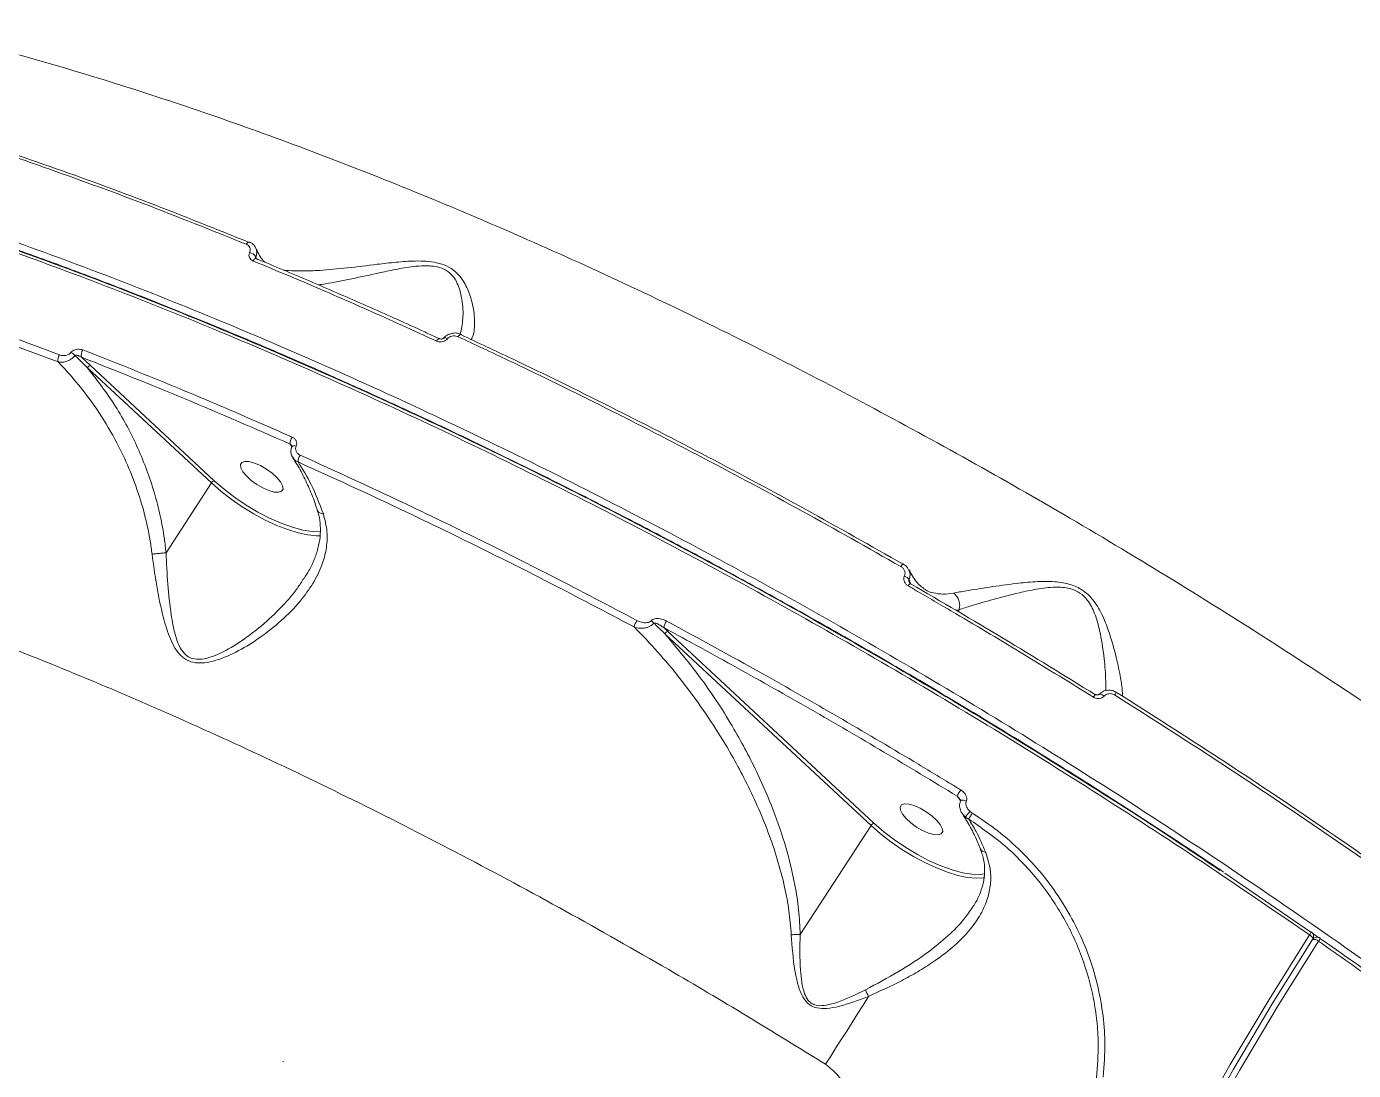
# Model space of a CAD drawing. Header units: millimetres. Extents: x -6104 to 7803, y -6013 to 4803.
# Drawn here: x 464.6 to 705.3, y 1810.1 to 1999.5 of the extents above; entities that cross this region are included whole.
import ezdxf

# ---------------------------------------------------------------- set-up
doc = ezdxf.new("R2010")
doc.units = ezdxf.units.MM
doc.layers.add('DIKOM_ОБЪЕКТ', color=7, linetype='Continuous')

msp = doc.modelspace()

# ---------------------------------------------------------------- linework, layer by layer
at = {"layer": 'DIKOM_ОБЪЕКТ', "color": 7, "linetype": 'Continuous', "lineweight": 15}
for p, q in [((506.274, 1957.389), (506.142, 1957.754)), ((476.144, 1938.044), (474.531, 1939.539)), ((498.619, 1917.136), (476.144, 1938.044)), ((475.62, 1937.634), (498.094, 1916.726)), ((512.416, 1923.758), (512.717, 1923.359)), ((489.871, 1904.068), (498.094, 1916.726)), ((624.878, 1898.567), (624.655, 1899.183)), ((627.354, 1897.539), (627.278, 1897.6)), ((633.069, 1893.648), (633.725, 1893.722)), ((633.725, 1893.722), (633.509, 1893.389)), ((580.893, 1889.785), (580.147, 1890.478)), ((618.293, 1854.992), (580.893, 1889.785)), ((580.369, 1889.375), (617.769, 1854.581)), ((633.389, 1859.908), (633.974, 1859.133)), ((634.323, 1856.752), (634.911, 1856.099)), ((634.51, 1856.503), (634.423, 1856.641)), ((634.911, 1856.099), (635.492, 1855.744)), ((636.136, 1856.835), (635.726, 1857.142)), ((604.919, 1834.801), (617.769, 1854.581)), ((697.563, 1835.249), (681.949, 1845.911)), ((697.908, 1834.964), (698.998, 1834.195)), ((697.874, 1833.9), (697.895, 1833.925)), ((697.91, 1833.967), (698.005, 1834.056)), ((511.127, 1811.736), (511.143, 1811.828))]:
    msp.add_line(p, q, dxfattribs=at)
at = {"layer": 'DIKOM_ОБЪЕКТ', "color": 7, "linetype": 'Continuous', "lineweight": 15, "flags": 128}
for points in [[(505.015, 1960.424), (505.01, 1960.426), (504.928, 1960.438), (504.836, 1960.417), (504.736, 1960.363), (504.633, 1960.278), (504.53, 1960.166), (504.43, 1960.03)], [(506.211, 1957.421), (506.134, 1957.437), (506.04, 1957.42), (505.939, 1957.368), (505.833, 1957.282), (505.726, 1957.167), (505.624, 1957.027)], [(539.475, 1942.893), (539.469, 1942.896), (539.401, 1942.908), (539.32, 1942.886), (539.228, 1942.829), (539.129, 1942.74), (539.027, 1942.623), (538.926, 1942.482)], [(540.27, 1943.04), (540.276, 1943.046), (540.321, 1943.074), (540.385, 1943.084), (540.465, 1943.075), (540.56, 1943.049), (540.666, 1943.006), (540.781, 1942.946), (540.903, 1942.872)], [(543.381, 1943.672), (543.372, 1943.675), (543.305, 1943.681), (543.226, 1943.653), (543.137, 1943.595), (543.042, 1943.506), (542.944, 1943.392), (542.846, 1943.255)], [(543.462, 1943.569), (543.425, 1943.638), (543.381, 1943.672)], [(513.475, 1923.428), (513.259, 1923.475), (513.064, 1923.49), (512.903, 1923.472), (512.784, 1923.422), (512.714, 1923.343), (512.713, 1923.34)], [(511.02, 1916.2), (511.087, 1915.624), (510.84, 1915.227), (510.3, 1915.042), (509.511, 1915.084), (508.536, 1915.349), (507.455, 1915.816), (506.354, 1916.448), (505.325, 1917.192), (504.449, 1917.989), (503.797, 1918.774), (503.423, 1919.484), (503.357, 1920.06), (503.604, 1920.457), (504.144, 1920.642), (504.933, 1920.6), (505.908, 1920.335), (506.989, 1919.867), (508.089, 1919.236), (509.119, 1918.492), (509.995, 1917.695), (510.646, 1916.91), (511.02, 1916.2)], [(498.094, 1916.726), (499.822, 1915.223), (501.705, 1913.769), (503.703, 1912.395), (505.771, 1911.13), (507.865, 1910.003), (509.94, 1909.037), (511.95, 1908.253), (513.852, 1907.669), (515.605, 1907.298), (517.171, 1907.146), (517.918, 1907.157)], [(517.898, 1907.863), (517.868, 1907.861), (516.381, 1907.895), (514.673, 1908.17), (512.785, 1908.678), (510.763, 1909.408), (508.655, 1910.341), (506.513, 1911.456), (504.388, 1912.725), (502.331, 1914.117), (500.392, 1915.6), (498.619, 1917.136)], [(624.929, 1898.444), (624.935, 1898.503), (624.923, 1898.529)], [(659.13, 1878.39), (659.145, 1878.404), (659.216, 1878.436), (659.314, 1878.439), (659.435, 1878.413), (659.573, 1878.359), (659.724, 1878.28), (659.881, 1878.177), (660.037, 1878.057)], [(662.307, 1878.736), (662.322, 1878.774), (662.319, 1878.783), (662.297, 1878.762), (662.258, 1878.712), (662.202, 1878.634), (662.131, 1878.532), (662.049, 1878.409), (661.957, 1878.269)], [(630.695, 1854.056), (630.761, 1853.479), (630.515, 1853.082), (629.975, 1852.897), (629.185, 1852.939), (628.211, 1853.204), (627.129, 1853.672), (626.029, 1854.303), (624.999, 1855.047), (624.123, 1855.844), (623.472, 1856.629), (623.098, 1857.339), (623.032, 1857.915), (623.278, 1858.312), (623.818, 1858.497), (624.608, 1858.455), (625.582, 1858.19), (626.664, 1857.723), (627.764, 1857.091), (628.794, 1856.347), (629.67, 1855.55), (630.321, 1854.765), (630.695, 1854.056)], [(635.05, 1859.008), (634.784, 1859.101), (634.529, 1859.159), (634.303, 1859.176), (634.127, 1859.151), (634.013, 1859.086), (633.984, 1859.043)], [(617.769, 1854.581), (619.497, 1853.078), (621.38, 1851.624), (623.378, 1850.25), (625.446, 1848.985), (627.54, 1847.858), (629.615, 1846.892), (631.625, 1846.108), (633.527, 1845.525), (635.28, 1845.153), (636.846, 1845.001), (638.19, 1845.073), (638.384, 1845.106)], [(638.413, 1845.832), (637.542, 1845.716), (636.056, 1845.751), (634.348, 1846.025), (632.46, 1846.534), (630.438, 1847.263), (628.33, 1848.197), (626.188, 1849.311), (624.062, 1850.58), (622.006, 1851.972), (620.067, 1853.455), (618.293, 1854.992)], [(697.326, 1834.728), (689.967, 1823.039), (682.934, 1811.221), (676.232, 1799.279), (669.866, 1787.222), (663.839, 1775.058), (658.157, 1762.794), (652.821, 1750.44), (647.836, 1738.002), (643.206, 1725.489), (638.932, 1712.91), (635.019, 1700.271), (631.468, 1687.583), (628.282, 1674.853), (625.462, 1662.089), (623.012, 1649.3), (620.932, 1636.494), (619.223, 1623.68), (617.888, 1610.866), (616.926, 1598.059), (616.339, 1585.27), (616.126, 1572.506)], [(697.895, 1833.925), (697.912, 1833.962), (697.916, 1834.042), (697.887, 1834.14), (697.826, 1834.25), (697.736, 1834.368), (697.619, 1834.49), (697.481, 1834.612), (697.326, 1834.728)], [(697.626, 1835.29), (697.606, 1835.285), (697.563, 1835.249)], [(616.726, 1571.845), (616.939, 1584.601), (617.526, 1597.382), (618.487, 1610.18), (619.821, 1622.986), (621.529, 1635.793), (623.607, 1648.59), (626.056, 1661.371), (628.874, 1674.127), (632.058, 1686.849), (635.607, 1699.529), (639.518, 1712.159), (643.788, 1724.731), (648.416, 1737.236), (653.398, 1749.666), (658.73, 1762.013), (664.409, 1774.268), (670.432, 1786.425), (676.794, 1798.474), (683.491, 1810.408), (690.52, 1822.22), (697.874, 1833.9)], [(618.01, 1572.153), (618.222, 1584.879), (618.808, 1597.629), (619.767, 1610.397), (621.098, 1623.173), (622.802, 1635.949), (624.875, 1648.716), (627.318, 1661.467), (630.129, 1674.192), (633.306, 1686.884), (636.846, 1699.534), (640.748, 1712.134), (645.008, 1724.676), (649.625, 1737.151), (654.595, 1749.551), (659.914, 1761.869), (665.58, 1774.095), (671.588, 1786.223), (677.935, 1798.244), (684.617, 1810.149), (691.628, 1821.933), (698.966, 1833.586)], [(698.004, 1834.056), (697.987, 1834.04), (697.916, 1833.958)], [(617.296, 1823.593), (616.311, 1821.997), (615.324, 1820.41), (614.338, 1818.835), (613.355, 1817.276), (612.376, 1815.737), (611.405, 1814.221), (610.443, 1812.73), (609.493, 1811.27)]]:
    msp.add_lwpolyline(points, dxfattribs=at)
at = {"layer": 'DIKOM_ОБЪЕКТ', "color": 7, "linetype": 'Continuous', "lineweight": 15}
for centre, radius, start, end in [((504.739, 1956.921), 1.632, 30.68908, 79.84263), ((471.035, 1937.683), 3.14, 42.81448, 59.79458), ((476.09, 1939.912), 1.603, 143.97637, 193.46268), ((471.888, 1939.003), 1.651, 144.69083, 191.34514), ((476.388, 1937.193), 0.886, 105.97019, 150.13232), ((514.287, 1923.929), 1.879, 143.85802, 185.22925), ((515.842, 1920.601), 2.008, 144.58455, 182.10406), ((498.862, 1916.285), 0.886, 105.97019, 150.13232), ((624.178, 1901.097), 1.117, 121.92057, 155.11548), ((623.346, 1898.351), 1.551, 32.43347, 71.94628), ((625.517, 1897.586), 1.114, 122.20755, 155.4991), ((577.944, 1889.936), 3.214, 145.14694, 168.03466), ((576.196, 1889.399), 2.876, 40.97325, 54.19345), ((583.217, 1889.871), 3.13, 144.65392, 168.81058), ((581.137, 1888.933), 0.886, 105.97774, 150.12477), ((660.716, 1876.363), 2.985, 138.09031, 150.23731), ((641.426, 1856.076), 8.903, 146.10607, 154.50873), ((635.364, 1857.048), 1.052, 213.89839, 244.44982), ((638.625, 1854.034), 4.25, 133.00463, 150.91861), ((645.064, 1850.833), 10.758, 146.08771, 152.83906), ((618.537, 1854.14), 0.886, 105.97019, 150.13232), ((696.443, 1835.561), 1.214, 316.6589, 347.09656), ((697.056, 1834.469), 1, 327.08789, 55.19803), ((698.691, 1833.33), 1, 81.43755, 133.39212), ((698.691, 1833.33), 1, 55.09758, 81.43755), ((698.133, 1832.742), 1.185, 45.41139, 102.69617), ((697.64, 1834.647), 1.698, 321.3128, 342.96168), ((754.871, 1885.051), 150.678, 203.57539, 204.0717)]:
    msp.add_arc(centre, radius, start, end, dxfattribs=at)
for points, knots in [([(865.948, 1744.415), (862.314, 1748.266), (855.043, 1755.973), (843.404, 1767.598), (831.269, 1779.233), (818.441, 1791.012), (804.931, 1802.906), (790.745, 1814.887), (776.107, 1826.761), (760.623, 1838.832), (744.283, 1851.053), (727.1, 1863.369), (709.405, 1875.524), (691.237, 1887.465), (672.65, 1899.145), (654.074, 1910.292), (635.575, 1920.88), (617.213, 1930.897), (598.668, 1940.518), (579.996, 1949.691), (561.261, 1958.371), (542.892, 1966.361), (524.943, 1973.649), (507.457, 1980.24), (490.135, 1986.249), (473.044, 1991.628), (456.253, 1996.341), (441.19, 2000.025), (427.78, 2002.844), (415.881, 2004.967), (404.346, 2006.631), (393.217, 2007.827), (382.544, 2008.552), (372.328, 2008.799), (362.533, 2008.605), (356.417, 2008.071), (353.359, 2007.805)], [0, 0, 0, 0, 0.0277654, 0.0555639, 0.0833624, 0.1111276, 0.1400315, 0.168973, 0.1979143, 0.226818, 0.2582448, 0.2896958, 0.3211227, 0.3534672, 0.3858385, 0.4181831, 0.449506, 0.480853, 0.5121759, 0.5444126, 0.5766757, 0.6089124, 0.640161, 0.6714336, 0.7026821, 0.7348412, 0.7670266, 0.7991857, 0.8241463, 0.849107, 0.8742669, 0.8994268, 0.9244695, 0.9495121, 0.974756, 1, 1, 1, 1]), ([(246.893, 1970.56), (247.795, 1971.264), (251.108, 1973.852), (257.962, 1977.493), (267.322, 1981.434), (277.664, 1984.48), (288.827, 1986.719), (301.016, 1988.171), (314.225, 1988.801), (328.434, 1988.585), (343.156, 1987.542), (358.29, 1985.729), (373.733, 1983.217), (389.918, 1979.945), (406.823, 1975.893), (424.408, 1971.056), (442.533, 1965.466), (461.154, 1959.124), (480.213, 1952.048), (499.778, 1944.206), (519.801, 1935.591), (540.223, 1926.216), (560.593, 1916.287), (580.842, 1905.852), (600.908, 1894.967), (621.115, 1883.455), (641.4, 1871.331), (661.685, 1858.616), (680.358, 1846.399), (692.123, 1838.306), (697.326, 1834.728)], [0, 0, 0, 0, 0.0140766, 0.0516775, 0.0892479, 0.1257578, 0.1622958, 0.1988057, 0.2363761, 0.273977, 0.3115474, 0.3467428, 0.3819632, 0.4171586, 0.4533004, 0.4894695, 0.5256113, 0.5621213, 0.5986594, 0.6351694, 0.6727399, 0.7103409, 0.7479113, 0.7844214, 0.8209595, 0.8574694, 0.8950399, 0.932641, 0.9702113, 1, 1, 1, 1]), ([(246.979, 1970.881), (247.581, 1971.327), (249.378, 1972.657), (252.646, 1974.671), (256.768, 1976.937), (261.165, 1979.013), (265.822, 1980.908), (270.73, 1982.617), (275.869, 1984.131), (281.22, 1985.444), (286.775, 1986.555), (292.538, 1987.465), (298.508, 1988.175), (304.688, 1988.686), (311.079, 1988.999), (317.682, 1989.113), (324.5, 1989.029), (331.534, 1988.746), (338.788, 1988.264), (346.247, 1987.584), (353.879, 1986.708), (361.658, 1985.639), (369.572, 1984.379), (377.627, 1982.928), (385.824, 1981.286), (394.164, 1979.453), (402.645, 1977.43), (411.269, 1975.217), (420.034, 1972.814), (428.942, 1970.22), (437.992, 1967.435), (447.176, 1964.463), (456.467, 1961.31), (465.837, 1957.988), (475.268, 1954.501), (484.756, 1950.852), (494.302, 1947.041), (503.905, 1943.068), (513.567, 1938.933), (523.286, 1934.637), (533.062, 1930.179), (542.895, 1925.56), (552.786, 1920.778), (562.73, 1915.836), (572.703, 1910.747), (582.674, 1905.525), (592.618, 1900.183), (602.527, 1894.727), (612.401, 1889.156), (622.243, 1883.469), (632.051, 1877.666), (641.826, 1871.749), (651.567, 1865.716), (661.275, 1859.572), (670.942, 1853.303), (677.758, 1848.822), (681.328, 1846.406), (681.711, 1846.147)], [0, 0, 0, 0, 0.0093141, 0.027793, 0.0463397, 0.0649742, 0.0837159, 0.1025568, 0.1213784, 0.1400951, 0.1587398, 0.177332, 0.1958914, 0.2144377, 0.2329913, 0.2515656, 0.270181, 0.2888583, 0.307618, 0.3264756, 0.345328, 0.3640494, 0.3827102, 0.4013252, 0.4199094, 0.4384781, 0.4570464, 0.4756263, 0.4942311, 0.5128756, 0.5315751, 0.5503443, 0.5691365, 0.5878684, 0.606536, 0.6251542, 0.6437379, 0.6623023, 0.6808623, 0.6994313, 0.718021, 0.7366461, 0.7553219, 0.774063, 0.7928535, 0.8116059, 0.8302855, 0.8489119, 0.8675001, 0.8860651, 0.9046218, 0.9231847, 0.941764, 0.9603744, 0.979031, 0.9977482, 1, 1, 1, 1]), ([(892.812, 1657.321), (890.702, 1660.084), (885.018, 1667.527), (874.986, 1679.819), (862.532, 1694.188), (849.086, 1708.803), (834.67, 1723.62), (819.307, 1738.591), (803.336, 1753.387), (786.827, 1767.961), (769.858, 1782.272), (752.154, 1796.553), (733.745, 1810.753), (714.68, 1824.818), (695.377, 1838.44), (675.91, 1851.581), (656.351, 1864.218), (636.382, 1876.555), (616.057, 1888.537), (595.438, 1900.111), (574.98, 1911.023), (554.749, 1921.251), (534.805, 1930.789), (514.823, 1939.791), (494.873, 1948.204), (475.026, 1955.982), (455.718, 1962.954), (437.005, 1969.115), (418.924, 1974.478), (401.182, 1979.131), (383.856, 1983.026), (367.018, 1986.131), (351.715, 1988.281), (337.875, 1989.611), (325.397, 1990.256), (313.481, 1990.291), (302.169, 1989.706), (291.579, 1988.51), (281.761, 1986.713), (273.613, 1984.623), (268.905, 1982.973), (266.988, 1982.301)], [0, 0, 0, 0, 0.0156522, 0.0421681, 0.0687043, 0.0952203, 0.1225063, 0.1498146, 0.1771006, 0.2036165, 0.2301528, 0.2566687, 0.2839548, 0.3112631, 0.3385491, 0.365065, 0.3916013, 0.4181172, 0.4454032, 0.4727115, 0.4999976, 0.5265134, 0.5530497, 0.5795655, 0.6068517, 0.6341599, 0.661446, 0.6879619, 0.714498, 0.7410139, 0.7682999, 0.7956082, 0.8228942, 0.8459723, 0.8690774, 0.8921825, 0.9155065, 0.9388306, 0.9615638, 0.9843486, 1, 1, 1, 1]), ([(267.238, 1980.914), (269.15, 1981.584), (274.342, 1983.403), (283.642, 1985.707), (295.359, 1987.608), (308.015, 1988.683), (321.531, 1988.943), (335.852, 1988.382), (350.938, 1986.995), (366.779, 1984.767), (383.335, 1981.718), (400.547, 1977.867), (418.334, 1973.231), (436.615, 1967.831), (455.337, 1961.677), (474.476, 1954.764), (493.993, 1947.12), (513.824, 1938.773), (533.876, 1929.764), (554.057, 1920.134), (574.303, 1909.908), (594.583, 1899.09), (614.859, 1887.709), (635.078, 1875.814), (655.117, 1863.427), (670.473, 1853.617), (679.018, 1847.825), (681.068, 1846.435)], [0, 0, 0, 0, 0.0243384, 0.0660693, 0.1079317, 0.149861, 0.1917903, 0.2336527, 0.2753836, 0.3171145, 0.3589768, 0.4009062, 0.4428355, 0.4846979, 0.5264287, 0.5681596, 0.6100221, 0.6519514, 0.6938809, 0.7357433, 0.7774742, 0.8192051, 0.8610675, 0.9029969, 0.9449263, 0.9867888, 1, 1, 1, 1]), ([(432.657, 1985.272), (438.393, 1983.556), (449.863, 1980.125), (467.656, 1974.1), (485.819, 1967.489), (498.227, 1962.516), (504.43, 1960.03)], [0, 0, 0, 0, 0.2485945, 0.4971897, 0.7485947, 1, 1, 1, 1]), ([(505.132, 1960.304), (499.012, 1962.757), (486.77, 1967.664), (468.711, 1974.247), (450.885, 1980.291), (439.31, 1983.754), (433.522, 1985.486)], [0, 0, 0, 0, 0.2485952, 0.4971903, 0.7485951, 1, 1, 1, 1]), ([(470.541, 1939.957), (464.495, 1942.229), (452.402, 1946.773), (434.625, 1952.786), (417.121, 1958.244), (405.801, 1961.302), (400.14, 1962.831)], [0, 0, 0, 0, 0.2485964, 0.497193, 0.7485966, 1, 1, 1, 1]), ([(400.03, 1961.499), (405.614, 1959.991), (416.781, 1956.976), (434.172, 1951.563), (451.969, 1945.552), (464.169, 1940.969), (470.27, 1938.678)], [0, 0, 0, 0, 0.248597, 0.4971939, 0.7485972, 1, 1, 1, 1]), ([(504.43, 1960.03), (504.564, 1959.959), (504.83, 1959.817), (505.076, 1959.461), (505.168, 1959.047), (505.112, 1958.723), (505.039, 1958.555), (505.027, 1958.527)], [0, 0, 0, 0, 0.2377995, 0.4755072, 0.7134898, 0.9515617, 1, 1, 1, 1]), ([(505.01, 1960.413), (505.055, 1960.398), (505.377, 1960.293), (505.856, 1959.918), (506.082, 1959.446), (506.185, 1959.231)], [0, 0, 0, 0, 0.0811651, 0.5824753, 1, 1, 1, 1]), ([(505.027, 1958.527), (505.015, 1958.499), (504.943, 1958.333), (504.887, 1958.01), (504.979, 1957.597), (505.224, 1957.241), (505.49, 1957.098), (505.624, 1957.027)], [0, 0, 0, 0, 0.0479315, 0.2856268, 0.523645, 0.7617849, 1, 1, 1, 1]), ([(506.125, 1957.486), (506.115, 1957.519), (506.092, 1957.595), (506.114, 1957.69), (506.138, 1957.745), (506.142, 1957.754)], [0, 0, 0, 0, 0.3972134, 0.8988305, 1, 1, 1, 1]), ([(506.123, 1957.485), (506.123, 1957.483), (506.124, 1957.478), (506.154, 1957.441), (506.203, 1957.426), (506.208, 1957.424)], [0, 0, 0, 0, 0.5372138, 0.9531604, 1, 1, 1, 1]), ([(506.142, 1957.754), (506.162, 1957.801), (506.281, 1958.084), (506.382, 1958.608), (506.251, 1959.036), (506.19, 1959.237)], [0, 0, 0, 0, 0.09774894, 0.57764705, 1, 1, 1, 1]), ([(506.199, 1959.287), (506.213, 1959.247), (506.397, 1958.716), (506.845, 1957.952), (507.378, 1957.147), (507.718, 1956.845), (507.82, 1956.755)], [0, 0, 0, 0, 0.0319796, 0.4267319, 0.8286154, 1, 1, 1, 1]), ([(506.209, 1957.416), (506.641, 1957.24), (510.286, 1955.757), (517.212, 1952.81), (526.984, 1948.554), (534.411, 1945.235), (538.585, 1943.295), (539.47, 1942.884)], [0, 0, 0, 0, 0.0394727, 0.3329787, 0.6271043, 0.9209613, 1, 1, 1, 1]), ([(505.624, 1957.027), (506.182, 1956.796), (508.973, 1955.642), (515.885, 1952.736), (526.413, 1948.181), (534.754, 1944.382), (538.926, 1942.482)], [0, 0, 0, 0, 0.0507694, 0.2538545, 0.6266986, 1, 1, 1, 1]), ([(545.222, 1942.741), (545.295, 1942.851), (545.562, 1943.255), (545.842, 1944.606), (545.897, 1946.994), (545.346, 1949.999), (544.4, 1952.411), (543.424, 1953.957), (542.365, 1955.129), (540.87, 1956.125), (538.991, 1956.732), (537.04, 1956.982), (534.56, 1957.016), (531.566, 1956.787), (527.421, 1956.304), (522.672, 1955.706), (518.152, 1955.289), (514.638, 1955.157), (512.395, 1955.191), (511.456, 1955.313), (511.143, 1955.353)], [0, 0, 0, 0, 0.0207758, 0.0762241, 0.1714932, 0.2696014, 0.3303163, 0.3611106, 0.3925887, 0.428839, 0.4610833, 0.4921851, 0.5245113, 0.5811001, 0.6389221, 0.7345183, 0.8330133, 0.8987936, 0.9662744, 1, 1, 1, 1]), ([(517.502, 1952.667), (517.928, 1952.726), (519.755, 1952.977), (523.507, 1953.74), (527.957, 1954.708), (531.867, 1955.557), (534.772, 1956.03), (537.086, 1956.17), (538.832, 1956.019), (540.387, 1955.56), (541.645, 1954.621), (542.463, 1953.493), (543.159, 1951.954), (543.702, 1949.531), (543.84, 1946.455), (543.441, 1944.602), (543.244, 1943.69)], [0, 0, 0, 0, 0.0387788, 0.1661088, 0.2935396, 0.3669453, 0.4401371, 0.4885738, 0.5171068, 0.5545927, 0.5969852, 0.6350668, 0.6733231, 0.7507445, 0.8772266, 1, 1, 1, 1]), ([(538.926, 1942.482), (538.977, 1942.46), (539.179, 1942.375), (539.573, 1942.306), (540.081, 1942.36), (540.555, 1942.546), (540.787, 1942.763), (540.903, 1942.872)], [0, 0, 0, 0, 0.0795953, 0.3194938, 0.5497895, 0.7748473, 1, 1, 1, 1]), ([(539.473, 1942.901), (539.505, 1942.886), (539.58, 1942.85), (539.749, 1942.83), (539.927, 1942.848), (540.087, 1942.902), (540.208, 1942.975), (540.251, 1943.022), (540.269, 1943.043)], [0, 0, 0, 0, 0.1584763, 0.3662323, 0.5484874, 0.7104344, 0.8758415, 1, 1, 1, 1]), ([(540.28, 1943.034), (540.305, 1943.068), (540.496, 1943.324), (540.976, 1943.652), (541.474, 1943.779), (541.696, 1943.835)], [0, 0, 0, 0, 0.076539, 0.5882155, 1, 1, 1, 1]), ([(540.903, 1942.872), (541.018, 1942.98), (541.247, 1943.195), (541.714, 1943.378), (542.214, 1943.43), (542.599, 1943.361), (542.797, 1943.276), (542.846, 1943.255)], [0, 0, 0, 0, 0.2263321, 0.4527258, 0.682373, 0.920783, 1, 1, 1, 1]), ([(541.696, 1943.835), (541.753, 1943.854), (542.091, 1943.967), (542.702, 1943.93), (543.168, 1943.73), (543.369, 1943.644)], [0, 0, 0, 0, 0.1034007, 0.6136489, 1, 1, 1, 1]), ([(542.846, 1943.255), (545.891, 1941.83), (554.797, 1937.664), (569.644, 1930.393), (587.429, 1921.268), (605.293, 1911.694), (617.208, 1904.943), (623.165, 1901.567)], [0, 0, 0, 0, 0.11445522, 0.33476572, 0.55507614, 0.77753853, 1, 1, 1, 1]), ([(623.601, 1901.979), (617.714, 1905.315), (605.941, 1911.986), (588.175, 1921.512), (570.372, 1930.652), (555.443, 1937.964), (546.5, 1942.148), (543.462, 1943.569)], [0, 0, 0, 0, 0.2203104, 0.4406216, 0.6630838, 0.8855458, 1, 1, 1, 1]), ([(472.615, 1940.397), (472.513, 1940.296), (472.308, 1940.094), (471.886, 1939.904), (471.41, 1939.81), (470.943, 1939.829), (470.663, 1939.918), (470.541, 1939.957)], [0, 0, 0, 0, 0.1888968, 0.3774203, 0.5791646, 0.8164418, 1, 1, 1, 1]), ([(474.793, 1940.855), (474.666, 1940.896), (474.37, 1940.991), (473.875, 1941.009), (473.374, 1940.909), (472.934, 1940.711), (472.722, 1940.502), (472.615, 1940.397)], [0, 0, 0, 0, 0.1825364, 0.4237812, 0.6274436, 0.8134095, 1, 1, 1, 1]), ([(512.77, 1925.037), (512.205, 1925.288), (509.378, 1926.541), (501.588, 1929.941), (489.443, 1935.075), (479.679, 1938.927), (474.793, 1940.855)], [0, 0, 0, 0, 0.04414053, 0.22071362, 0.61001281, 1, 1, 1, 1]), ([(470.27, 1938.678), (470.438, 1938.649), (470.829, 1938.583), (471.505, 1938.671), (472.206, 1938.924), (472.846, 1939.305), (473.173, 1939.645), (473.339, 1939.818)], [0, 0, 0, 0, 0.17420272, 0.40364505, 0.60523006, 0.80005428, 1, 1, 1, 1]), ([(470.27, 1938.678), (470.679, 1938.255), (472.505, 1936.368), (475.535, 1932.725), (479.073, 1927.515), (481.954, 1922.187), (484.212, 1916.861), (485.89, 1911.632), (486.873, 1907.243), (487.224, 1904.616), (487.332, 1903.811)], [0, 0, 0, 0, 0.046566, 0.2078856, 0.3696718, 0.5309372, 0.6671823, 0.8037636, 0.9398811, 1, 1, 1, 1]), ([(473.339, 1939.818), (473.365, 1939.835), (473.41, 1939.866), (473.531, 1939.894), (473.716, 1939.888), (473.987, 1939.819), (474.268, 1939.699), (474.451, 1939.588), (474.531, 1939.539)], [0, 0, 0, 0, 0.076231, 0.132262, 0.2954185, 0.5061006, 0.782404, 1, 1, 1, 1]), ([(473.339, 1939.818), (473.445, 1939.718), (474.209, 1938.994), (474.966, 1938.263), (475.62, 1937.634)], [0, 0, 0, 0, 0.1380593, 1, 1, 1, 1]), ([(474.531, 1939.539), (480.775, 1937.07), (493.282, 1932.126), (506.032, 1926.55), (512.416, 1923.758)], [0, 0, 0, 0, 0.4992726, 1, 1, 1, 1]), ([(489.871, 1904.068), (489.778, 1904.911), (489.528, 1907.169), (488.855, 1910.8), (487.793, 1914.953), (486.436, 1919.036), (484.233, 1924.391), (480.843, 1930.852), (477.374, 1935.356), (475.62, 1937.634)], [0, 0, 0, 0, 0.0670845, 0.1796417, 0.292214, 0.4079254, 0.5236439, 0.7591247, 1, 1, 1, 1]), ([(512.416, 1923.758), (512.491, 1923.703), (512.591, 1923.631), (512.659, 1923.529), (512.676, 1923.504)], [0, 0, 0, 0, 0.7484062, 1, 1, 1, 1]), ([(512.709, 1923.338), (512.715, 1923.353), (512.736, 1923.404), (512.734, 1923.425), (512.695, 1923.479), (512.676, 1923.504)], [0, 0, 0, 0, 0.1921017, 0.6269965, 1, 1, 1, 1]), ([(513.475, 1923.428), (513.522, 1923.578), (513.62, 1923.886), (513.512, 1924.358), (513.232, 1924.776), (512.924, 1924.95), (512.77, 1925.037)], [0, 0, 0, 0, 0.2338852, 0.482513, 0.7413338, 1, 1, 1, 1]), ([(514.205, 1921.765), (514.046, 1921.856), (513.729, 1922.037), (513.439, 1922.47), (513.327, 1922.957), (513.427, 1923.275), (513.475, 1923.428)], [0, 0, 0, 0, 0.2583615, 0.5167635, 0.7678369, 1, 1, 1, 1]), ([(512.915, 1921.26), (512.826, 1921.387), (512.586, 1921.727), (512.493, 1922.426), (512.531, 1923.034), (512.709, 1923.303), (512.728, 1923.332)], [0, 0, 0, 0, 0.211003, 0.5682048, 0.9527902, 1, 1, 1, 1]), ([(517.323, 1911.739), (517.26, 1911.956), (516.89, 1913.226), (516.032, 1915.385), (514.734, 1918.163), (513.669, 1920.109), (513.002, 1921.054), (512.88, 1921.227)], [0, 0, 0, 0, 0.0600047, 0.3504284, 0.6418922, 0.9345747, 1, 1, 1, 1]), ([(512.926, 1921.259), (512.996, 1921.14), (513.191, 1920.809), (513.583, 1920.637), (513.835, 1920.528)], [0, 0, 0, 0, 0.357561, 1, 1, 1, 1]), ([(575.306, 1891.772), (570.208, 1894.458), (560.01, 1899.829), (544.709, 1907.48), (529.418, 1914.85), (519.276, 1919.46), (514.205, 1921.765)], [0, 0, 0, 0, 0.24910005, 0.49820056, 0.74910073, 1, 1, 1, 1]), ([(235.673, 1888.535), (236.215, 1889.537), (238.018, 1892.865), (242.129, 1897.746), (247.935, 1903.189), (254.688, 1907.863), (262.423, 1911.893), (271.174, 1915.223), (280.93, 1917.827), (291.479, 1919.648), (302.767, 1920.698), (314.725, 1921.003), (327.542, 1920.57), (341.212, 1919.367), (355.706, 1917.379), (370.713, 1914.649), (386.17, 1911.202), (402.007, 1907.077), (418.471, 1902.21), (435.53, 1896.586), (453.139, 1890.205), (470.926, 1883.202), (488.825, 1875.612), (506.772, 1867.484), (525.042, 1858.693), (543.584, 1849.239), (562.339, 1839.143), (579.595, 1829.351), (595.325, 1820.048), (604.767, 1814.198), (609.493, 1811.27)], [0, 0, 0, 0, 0.0161443, 0.0536237, 0.0900464, 0.1264971, 0.1629198, 0.2003996, 0.2379099, 0.2753896, 0.3118389, 0.3483161, 0.3847653, 0.4222704, 0.4598059, 0.4973111, 0.5338203, 0.5703575, 0.6068667, 0.6444314, 0.6820266, 0.7195914, 0.7561919, 0.7928202, 0.8294207, 0.8670768, 0.9047632, 0.9424195, 0.9711827, 1, 1, 1, 1]), ([(513.835, 1920.528), (518.858, 1918.244), (528.905, 1913.678), (544.124, 1906.347), (559.427, 1898.698), (569.675, 1893.301), (574.799, 1890.602)], [0, 0, 0, 0, 0.2490996, 0.4982002, 0.7490996, 1, 1, 1, 1]), ([(518.405, 1911.12), (517.711, 1912.954), (516.426, 1916.353), (514.652, 1919.211), (513.835, 1920.528)], [0, 0, 0, 0, 0.5395083, 1, 1, 1, 1]), ([(514.9, 1899.39), (515.209, 1899.873), (515.924, 1900.99), (516.784, 1902.836), (517.479, 1904.865), (517.861, 1906.926), (517.898, 1908.931), (517.714, 1910.528), (517.392, 1911.453), (517.291, 1911.744)], [0, 0, 0, 0, 0.1229063, 0.2841706, 0.4521465, 0.6174933, 0.777323, 0.9300672, 1, 1, 1, 1]), ([(518.405, 1911.12), (518.369, 1911.124), (518.131, 1911.154), (517.739, 1911.276), (517.409, 1911.503), (517.375, 1911.704), (517.364, 1911.766)], [0, 0, 0, 0, 0.064285, 0.422669, 0.8209283, 1, 1, 1, 1]), ([(487.332, 1903.811), (487.59, 1901.88), (488.107, 1898.019), (489.146, 1893.018), (490.207, 1889.417), (491.212, 1887.151), (492.21, 1885.657), (493.542, 1884.538), (495.321, 1883.981), (497.352, 1884.105), (500.198, 1884.893), (503.601, 1886.486), (507.555, 1889.066), (511.315, 1892.114), (514.463, 1895.457), (516.82, 1898.837), (518.3, 1901.963), (519.042, 1904.996), (519.21, 1908.005), (518.685, 1910.037), (518.405, 1911.12)], [0, 0, 0, 0, 0.0873342, 0.1746827, 0.2336203, 0.2639479, 0.2941265, 0.3212125, 0.3485687, 0.382672, 0.4154304, 0.4851391, 0.5550409, 0.6342218, 0.7133293, 0.776921, 0.8404224, 0.8913052, 0.9421356, 1, 1, 1, 1]), ([(487.332, 1903.811), (487.376, 1903.815), (487.664, 1903.841), (488.258, 1903.898), (489.112, 1903.982), (489.613, 1904.035), (489.863, 1904.061)], [0, 0, 0, 0, 0.0562323, 0.3685435, 0.6842805, 1, 1, 1, 1]), ([(489.863, 1904.061), (489.864, 1904.062), (489.866, 1904.062), (489.869, 1904.065), (489.871, 1904.067), (489.871, 1904.068)], [0, 0, 0, 0, 0.3002973, 0.7076393, 1, 1, 1, 1]), ([(514.859, 1899.423), (514.466, 1898.804), (513.214, 1896.833), (510.473, 1893.783), (506.91, 1890.516), (503.176, 1887.692), (499.989, 1885.874), (497.346, 1884.888), (495.579, 1884.63), (494.46, 1884.91), (493.607, 1885.361), (492.783, 1886.151), (492.026, 1887.597), (491.325, 1889.828), (490.672, 1893.39), (490.148, 1898.336), (489.943, 1902.149), (489.863, 1904.059), (489.863, 1904.061)], [0, 0, 0, 0, 0.04952195, 0.15774817, 0.26605976, 0.36029215, 0.45425832, 0.49675941, 0.53924826, 0.56707067, 0.57218867, 0.60512402, 0.64391458, 0.68296683, 0.76182693, 0.88085716, 0.99988102, 1, 1, 1, 1]), ([(623.581, 1902.034), (623.63, 1902.01), (623.955, 1901.85), (624.365, 1901.459), (624.558, 1901.023), (624.628, 1900.863)], [0, 0, 0, 0, 0.1010238, 0.6715465, 1, 1, 1, 1]), ([(623.165, 1901.567), (623.31, 1901.466), (623.6, 1901.263), (623.869, 1900.819), (623.965, 1900.341), (623.905, 1900.005), (623.835, 1899.845), (623.827, 1899.825)], [0, 0, 0, 0, 0.2478848, 0.4958951, 0.7364742, 0.9670309, 1, 1, 1, 1]), ([(623.827, 1899.825), (623.819, 1899.807), (623.748, 1899.645), (623.686, 1899.303), (623.786, 1898.814), (624.06, 1898.36), (624.355, 1898.152), (624.503, 1898.048)], [0, 0, 0, 0, 0.0299169, 0.2617984, 0.5039456, 0.7520158, 1, 1, 1, 1]), ([(624.655, 1899.183), (624.669, 1899.216), (624.785, 1899.484), (624.87, 1900.028), (624.824, 1900.596), (624.661, 1900.844), (624.644, 1900.87)], [0, 0, 0, 0, 0.062103, 0.49667291, 0.94744883, 1, 1, 1, 1]), ([(624.712, 1900.967), (624.768, 1900.826), (625.021, 1900.187), (625.565, 1899.32), (626.331, 1898.386), (626.921, 1897.849), (627.28, 1897.675), (627.342, 1897.645)], [0, 0, 0, 0, 0.0792632, 0.3578528, 0.6421569, 0.9378274, 1, 1, 1, 1]), ([(624.503, 1898.048), (625.075, 1897.718), (627.936, 1896.063), (634.989, 1891.936), (645.646, 1885.575), (653.963, 1880.422), (658.125, 1877.844)], [0, 0, 0, 0, 0.0507672, 0.2538464, 0.6266942, 1, 1, 1, 1]), ([(624.662, 1898.821), (624.645, 1898.878), (624.615, 1898.981), (624.627, 1899.099), (624.646, 1899.159), (624.652, 1899.176), (624.655, 1899.183)], [0, 0, 0, 0, 0.4729899, 0.8460818, 0.9412144, 1, 1, 1, 1]), ([(624.667, 1898.821), (624.672, 1898.801), (624.688, 1898.742), (624.774, 1898.628), (624.879, 1898.563), (624.927, 1898.533)], [0, 0, 0, 0, 0.2211218, 0.6482162, 1, 1, 1, 1]), ([(658.472, 1878.289), (652.915, 1881.727), (641.788, 1888.61), (630.553, 1895.164), (624.929, 1898.444)], [0, 0, 0, 0, 0.49945, 1, 1, 1, 1]), ([(632.72, 1896.748), (632.062, 1896.655), (630.789, 1896.475), (629.096, 1896.765), (627.93, 1897.056), (627.424, 1897.48), (627.354, 1897.539)], [0, 0, 0, 0, 0.3306519, 0.6389352, 0.9500893, 1, 1, 1, 1]), ([(663.36, 1878.06), (663.361, 1878.443), (663.363, 1879.385), (662.956, 1881.906), (662.18, 1885.529), (661.039, 1889.584), (659.599, 1893.17), (658.038, 1895.683), (656.11, 1897.417), (653.78, 1898.478), (650.795, 1898.914), (647.464, 1898.84), (643.438, 1898.439), (639.123, 1897.815), (635.262, 1897.202), (633.457, 1896.88), (632.72, 1896.748)], [0, 0, 0, 0, 0.0542887, 0.1334933, 0.2351909, 0.3399114, 0.408234, 0.4642444, 0.500406, 0.5391248, 0.589294, 0.6534925, 0.7194428, 0.8217614, 0.9272124, 1, 1, 1, 1]), ([(633.729, 1893.731), (633.73, 1893.731), (634.41, 1893.951), (636.235, 1894.543), (639.883, 1895.589), (643.945, 1896.675), (647.769, 1897.492), (650.831, 1897.901), (653.455, 1897.76), (654.964, 1897.195), (656.072, 1896.514), (656.986, 1895.609), (657.786, 1894.307), (658.62, 1892.423), (659.442, 1889.337), (660.046, 1885.32), (660.363, 1881.636), (660.351, 1879.802), (660.346, 1879.047)], [0, 0, 0, 0, 0.00007162, 0.07912324, 0.19075209, 0.30548096, 0.3740556, 0.44383799, 0.49431846, 0.52324217, 0.53178863, 0.56686937, 0.59502315, 0.6239889, 0.69631536, 0.80702721, 0.92052011, 1, 1, 1, 1]), ([(633.729, 1893.731), (633.787, 1894.001), (633.903, 1894.542), (633.754, 1895.392), (633.391, 1896.131), (632.994, 1896.552), (632.758, 1896.721), (632.72, 1896.748)], [0, 0, 0, 0, 0.24400183, 0.48799962, 0.73198651, 0.95708369, 1, 1, 1, 1]), ([(580.664, 1891.682), (580.523, 1891.751), (580.077, 1891.971), (579.356, 1892.153), (578.646, 1892.131), (578.169, 1891.987), (577.975, 1891.816), (577.878, 1891.731)], [0, 0, 0, 0, 0.1605546, 0.5081601, 0.7318729, 0.8653779, 1, 1, 1, 1]), ([(633.725, 1893.722), (633.726, 1893.723), (633.727, 1893.726), (633.729, 1893.729), (633.729, 1893.731), (633.729, 1893.731)], [0, 0, 0, 0, 0.4977215, 0.9114619, 1, 1, 1, 1]), ([(574.799, 1890.602), (574.964, 1890.548), (575.499, 1890.371), (576.402, 1890.321), (577.304, 1890.539), (577.941, 1890.861), (578.222, 1891.14), (578.367, 1891.284)], [0, 0, 0, 0, 0.1441039, 0.4679427, 0.6900937, 0.8402993, 1, 1, 1, 1]), ([(574.799, 1890.602), (576.233, 1889.113), (579.101, 1886.135), (583.134, 1881.283), (586.956, 1876.162), (590.994, 1870.039), (594.391, 1864.015), (597.168, 1858.178), (599.126, 1853.415), (600.817, 1848.485), (602.077, 1843.697), (602.95, 1839.114), (603.178, 1836.223), (603.293, 1834.771)], [0, 0, 0, 0, 0.1007621, 0.2015255, 0.3037926, 0.4060544, 0.5490236, 0.6279413, 0.7068481, 0.7872936, 0.8677082, 0.9335553, 1, 1, 1, 1]), ([(577.878, 1891.731), (577.785, 1891.649), (577.601, 1891.485), (577.154, 1891.351), (576.499, 1891.337), (575.843, 1891.509), (575.434, 1891.709), (575.306, 1891.772)], [0, 0, 0, 0, 0.1388621, 0.2767821, 0.4966106, 0.8418789, 1, 1, 1, 1]), ([(578.367, 1891.284), (578.388, 1891.295), (578.435, 1891.319), (578.561, 1891.32), (578.806, 1891.267), (579.255, 1891.069), (579.724, 1890.787), (580.044, 1890.554), (580.147, 1890.478)], [0, 0, 0, 0, 0.0381806, 0.0818495, 0.192046, 0.4180177, 0.8124128, 1, 1, 1, 1]), ([(578.367, 1891.284), (578.51, 1891.148), (579.18, 1890.513), (579.846, 1889.875), (580.369, 1889.375)], [0, 0, 0, 0, 0.2148362, 1, 1, 1, 1]), ([(580.147, 1890.478), (584.59, 1888.066), (593.478, 1883.241), (606.807, 1875.693), (620.127, 1867.942), (628.968, 1862.586), (633.389, 1859.908)], [0, 0, 0, 0, 0.2493147, 0.4986298, 0.7493144, 1, 1, 1, 1]), ([(634.036, 1861.041), (633.468, 1861.387), (630.63, 1863.119), (623.232, 1867.586), (611.804, 1874.319), (596.85, 1882.871), (586.457, 1888.528), (580.664, 1891.682)], [0, 0, 0, 0, 0.0321564, 0.160792, 0.4182832, 0.6757748, 1, 1, 1, 1]), ([(604.919, 1834.801), (604.847, 1836.301), (604.703, 1839.303), (603.864, 1844.63), (602.393, 1850.715), (600.092, 1857.42), (596.995, 1864.607), (592.742, 1872.62), (587.163, 1881.262), (582.633, 1886.67), (580.369, 1889.375)], [0, 0, 0, 0, 0.0717658, 0.1435719, 0.2576778, 0.372185, 0.4865179, 0.6397322, 0.8198571, 1, 1, 1, 1]), ([(658.125, 1877.844), (658.158, 1877.825), (658.337, 1877.719), (658.701, 1877.596), (659.205, 1877.59), (659.684, 1877.737), (659.919, 1877.95), (660.037, 1878.057)], [0, 0, 0, 0, 0.0545667, 0.2913612, 0.5278288, 0.7639614, 1, 1, 1, 1]), ([(658.497, 1878.361), (658.524, 1878.343), (658.597, 1878.297), (658.736, 1878.263), (658.89, 1878.262), (659.027, 1878.305), (659.101, 1878.354), (659.126, 1878.387), (659.129, 1878.391)], [0, 0, 0, 0, 0.113941, 0.3049854, 0.4994436, 0.7080612, 0.9669646, 1, 1, 1, 1]), ([(662.307, 1878.736), (662.252, 1878.768), (661.956, 1878.942), (661.347, 1879.142), (660.501, 1879.144), (659.697, 1878.888), (659.301, 1878.526), (659.103, 1878.345)], [0, 0, 0, 0, 0.053164, 0.2899975, 0.5268326, 0.7633775, 1, 1, 1, 1]), ([(660.037, 1878.057), (660.156, 1878.164), (660.393, 1878.378), (660.874, 1878.526), (661.381, 1878.519), (661.746, 1878.395), (661.924, 1878.289), (661.957, 1878.269)], [0, 0, 0, 0, 0.2364022, 0.4729391, 0.7098729, 0.9468136, 1, 1, 1, 1]), ([(661.957, 1878.269), (668.175, 1874.317), (680.61, 1866.414), (699.034, 1854.057), (717.273, 1841.379), (729.169, 1832.657), (735.118, 1828.296)], [0, 0, 0, 0, 0.248597, 0.4971928, 0.7485968, 1, 1, 1, 1]), ([(735.308, 1828.878), (729.439, 1833.181), (717.702, 1841.787), (699.577, 1854.392), (681.129, 1866.773), (668.581, 1874.748), (662.307, 1878.736)], [0, 0, 0, 0, 0.24859686, 0.49719383, 0.74859665, 1, 1, 1, 1]), ([(635.05, 1859.008), (635.066, 1859.05), (635.126, 1859.216), (635.145, 1859.563), (634.998, 1860.066), (634.633, 1860.61), (634.241, 1860.893), (634.036, 1861.041)], [0, 0, 0, 0, 0.05793, 0.224468, 0.4300307, 0.7004602, 1, 1, 1, 1]), ([(633.389, 1859.908), (633.51, 1859.797), (633.664, 1859.655), (633.786, 1859.478), (633.812, 1859.44)], [0, 0, 0, 0, 0.78659587, 1, 1, 1, 1]), ([(634.333, 1856.758), (634.266, 1856.844), (634.026, 1857.153), (633.841, 1857.783), (633.786, 1858.496), (633.95, 1858.883), (634.013, 1859.031)], [0, 0, 0, 0, 0.1340276, 0.4810008, 0.8012515, 1, 1, 1, 1]), ([(633.985, 1859.045), (633.984, 1859.043), (633.984, 1859.039), (633.987, 1859.102), (633.955, 1859.215), (633.899, 1859.337), (633.835, 1859.412), (633.811, 1859.44)], [0, 0, 0, 0, 0.17794025, 0.35552939, 0.56559385, 0.83666903, 1, 1, 1, 1]), ([(635.726, 1857.142), (635.551, 1857.323), (635.232, 1857.654), (634.994, 1858.214), (634.945, 1858.671), (635.02, 1858.911), (635.05, 1859.008)], [0, 0, 0, 0, 0.3467235, 0.6312191, 0.8512833, 1, 1, 1, 1]), ([(637.619, 1850.301), (637.299, 1851.079), (636.593, 1852.796), (635.525, 1854.838), (634.742, 1856.027), (634.468, 1856.442)], [0, 0, 0, 0, 0.3501132, 0.7732251, 1, 1, 1, 1]), ([(659.882, 1808.954), (660.045, 1811.066), (660.345, 1814.961), (659.853, 1820.726), (658.826, 1826.11), (657.189, 1831.382), (654.957, 1836.461), (652.175, 1841.287), (648.873, 1845.81), (645.062, 1849.944), (640.839, 1853.694), (637.702, 1855.789), (636.136, 1856.835)], [0, 0, 0, 0, 0.1166815, 0.2150847, 0.3137979, 0.4122009, 0.5100606, 0.6082278, 0.7060855, 0.8039538, 0.9021331, 1, 1, 1, 1]), ([(635.492, 1855.744), (637.742, 1854.2), (641.15, 1851.862), (645.126, 1848.04), (648.786, 1843.946), (651.908, 1839.426), (654.427, 1834.611), (656.532, 1829.61), (657.999, 1824.394), (658.782, 1819.103), (659.11, 1814.309), (658.842, 1810.909), (658.679, 1808.838)], [0, 0, 0, 0, 0.1446495, 0.219138, 0.2936265, 0.4383819, 0.5128969, 0.5874146, 0.7331241, 0.8081315, 0.8831396, 1, 1, 1, 1]), ([(638.583, 1849.714), (638.026, 1851), (637.1, 1853.134), (635.95, 1855.001), (635.492, 1855.744)], [0, 0, 0, 0, 0.6025909, 1, 1, 1, 1]), ([(617.296, 1823.593), (619.319, 1824.508), (622.384, 1825.896), (626.252, 1828.042), (629.398, 1830.015), (632.623, 1832.445), (635.454, 1835.241), (637.548, 1838.133), (638.833, 1840.855), (639.466, 1843.58), (639.57, 1846.5), (638.94, 1848.552), (638.583, 1849.714)], [0, 0, 0, 0, 0.1589012, 0.2409063, 0.3228924, 0.4352736, 0.5505593, 0.6428556, 0.7376524, 0.8155013, 0.8955107, 1, 1, 1, 1]), ([(636.179, 1839.754), (636.274, 1839.888), (636.79, 1840.614), (637.444, 1841.98), (638.096, 1843.817), (638.403, 1845.648), (638.369, 1847.439), (638.097, 1849.004), (637.717, 1849.956), (637.573, 1850.316)], [0, 0, 0, 0, 0.04097521, 0.2223991, 0.39899951, 0.5715043, 0.73995845, 0.9015346, 1, 1, 1, 1]), ([(638.583, 1849.714), (638.549, 1849.72), (638.358, 1849.752), (638.012, 1849.875), (637.707, 1850.086), (637.667, 1850.29), (637.656, 1850.344)], [0, 0, 0, 0, 0.0704788, 0.3948785, 0.8393805, 1, 1, 1, 1]), ([(636.167, 1839.763), (635.683, 1839.043), (634.446, 1837.203), (631.751, 1834.497), (627.8, 1831.274), (622.761, 1827.979), (618.785, 1825.861), (616.769, 1824.787)], [0, 0, 0, 0, 0.1152328, 0.2946236, 0.4784517, 0.7355325, 1, 1, 1, 1]), ([(603.293, 1834.771), (603.337, 1834.772), (603.615, 1834.779), (604.19, 1834.791), (604.656, 1834.793), (604.91, 1834.794)], [0, 0, 0, 0, 0.0794285, 0.497195, 1, 1, 1, 1]), ([(603.293, 1834.771), (603.449, 1832.589), (603.661, 1829.639), (604.389, 1826.018), (605.01, 1824.066), (605.885, 1822.634), (606.884, 1821.824), (608.168, 1821.377), (609.884, 1821.358), (613.055, 1821.949), (615.517, 1822.903), (617.296, 1823.593)], [0, 0, 0, 0, 0.26578536, 0.35937748, 0.45430483, 0.51775248, 0.56328213, 0.60857373, 0.68031527, 0.76887224, 1, 1, 1, 1]), ([(616.769, 1824.787), (615.096, 1823.96), (612.799, 1822.826), (609.833, 1821.966), (608.258, 1821.828), (607.089, 1822.171), (606.226, 1822.923), (605.56, 1824.3), (605.169, 1826.184), (604.822, 1829.746), (604.841, 1832.643), (604.91, 1834.791), (604.91, 1834.794)], [0, 0, 0, 0, 0.2369992, 0.3252973, 0.3938459, 0.4351656, 0.4764895, 0.5364961, 0.6300063, 0.7257625, 0.9996855, 1, 1, 1, 1]), ([(604.91, 1834.794), (604.911, 1834.794), (604.913, 1834.794), (604.917, 1834.797), (604.918, 1834.799), (604.919, 1834.801)], [0, 0, 0, 0, 0.2462803, 0.5674203, 1, 1, 1, 1]), ([(698.966, 1833.586), (702.695, 1830.964), (712.743, 1823.9), (728.799, 1812.133), (746.97, 1798.262), (764.807, 1784.028), (782.24, 1769.474), (799.196, 1754.642), (815.302, 1739.858), (830.521, 1725.172), (844.84, 1710.631), (858.492, 1695.997), (871.398, 1681.319), (883.495, 1666.647), (894.517, 1652.305), (904.451, 1638.333), (913.308, 1624.765), (921.234, 1611.38), (928.158, 1598.232), (934.033, 1585.375), (938.727, 1573.092), (942.257, 1561.409), (944.648, 1550.348), (945.978, 1539.705), (946.046, 1529.625), (945.584, 1522.738), (944.759, 1519.453), (944.679, 1519.132)], [0, 0, 0, 0, 0.0245685, 0.0661874, 0.1078383, 0.1494572, 0.1922848, 0.2351476, 0.2779753, 0.3195941, 0.361245, 0.4028639, 0.4456917, 0.4885542, 0.531382, 0.5730004, 0.6146507, 0.6562691, 0.6990963, 0.7419584, 0.7847856, 0.8264043, 0.868055, 0.9096737, 0.9525012, 0.9953636, 1, 1, 1, 1]), ([(715.331, 1822.641), (715.277, 1822.681), (709.997, 1826.576), (704.571, 1830.362), (699.199, 1834.11)], [0, 0, 0, 0, 0.0101523, 1, 1, 1, 1]), ([(609.493, 1811.27), (610.322, 1810.62), (612.008, 1809.3), (613.443, 1806.392), (613.873, 1803.237), (613.401, 1800.783), (612.807, 1799.51), (612.657, 1799.189)], [0, 0, 0, 0, 0.21870832, 0.44478171, 0.67941004, 0.91920174, 1, 1, 1, 1])]:
    msp.add_open_spline(points, degree=3, knots=knots, dxfattribs=at)

doc.saveas('drawing.dxf')
